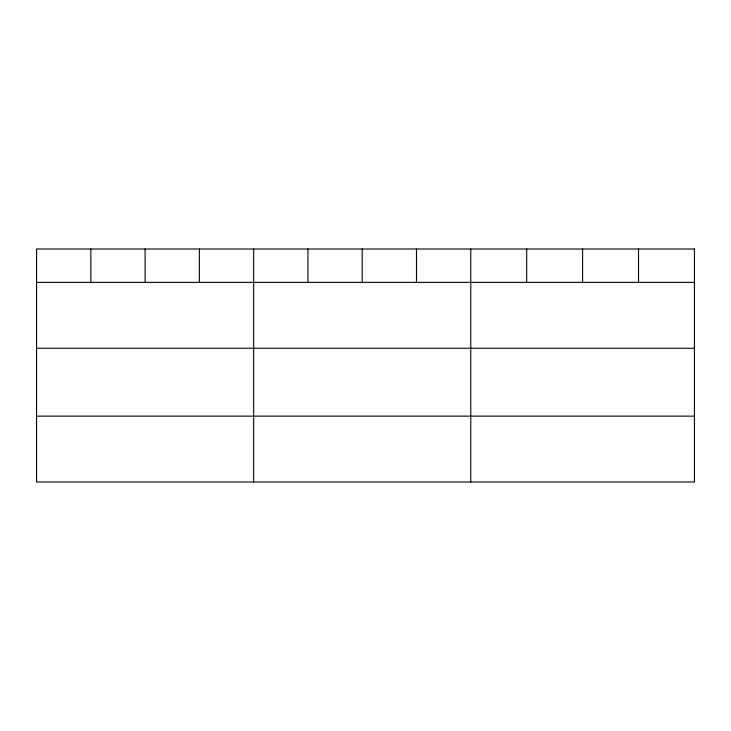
<?xml version="1.0" encoding="UTF-8"?>
<svg xmlns="http://www.w3.org/2000/svg" width="731" height="731" viewBox="0 0 731 731"><rect width="100%" height="100%" fill="white"/><g stroke="black" fill="none" stroke-linecap="round" stroke-linejoin="round"><path stroke-width="1.1" d="M36.55 282.394L694.45 282.394M36.55 348.267L694.45 348.267M36.55 416.131L694.45 416.131M638.528 249.006L638.528 282.394M582.607 249.006L582.607 282.394M526.685 249.006L526.685 282.394M470.764 249.006L470.764 481.994M416.487 249.006L416.487 282.394M362.21 249.006L362.21 282.394M307.934 249.006L307.934 282.394M253.657 249.006L253.657 481.994M199.38 249.006L199.38 282.394M145.103 249.006L145.103 282.394M90.827 249.006L90.827 282.394M694.45 249.006L36.55 249.006L36.55 481.994L694.45 481.994L694.45 249.006"/></g></svg>
